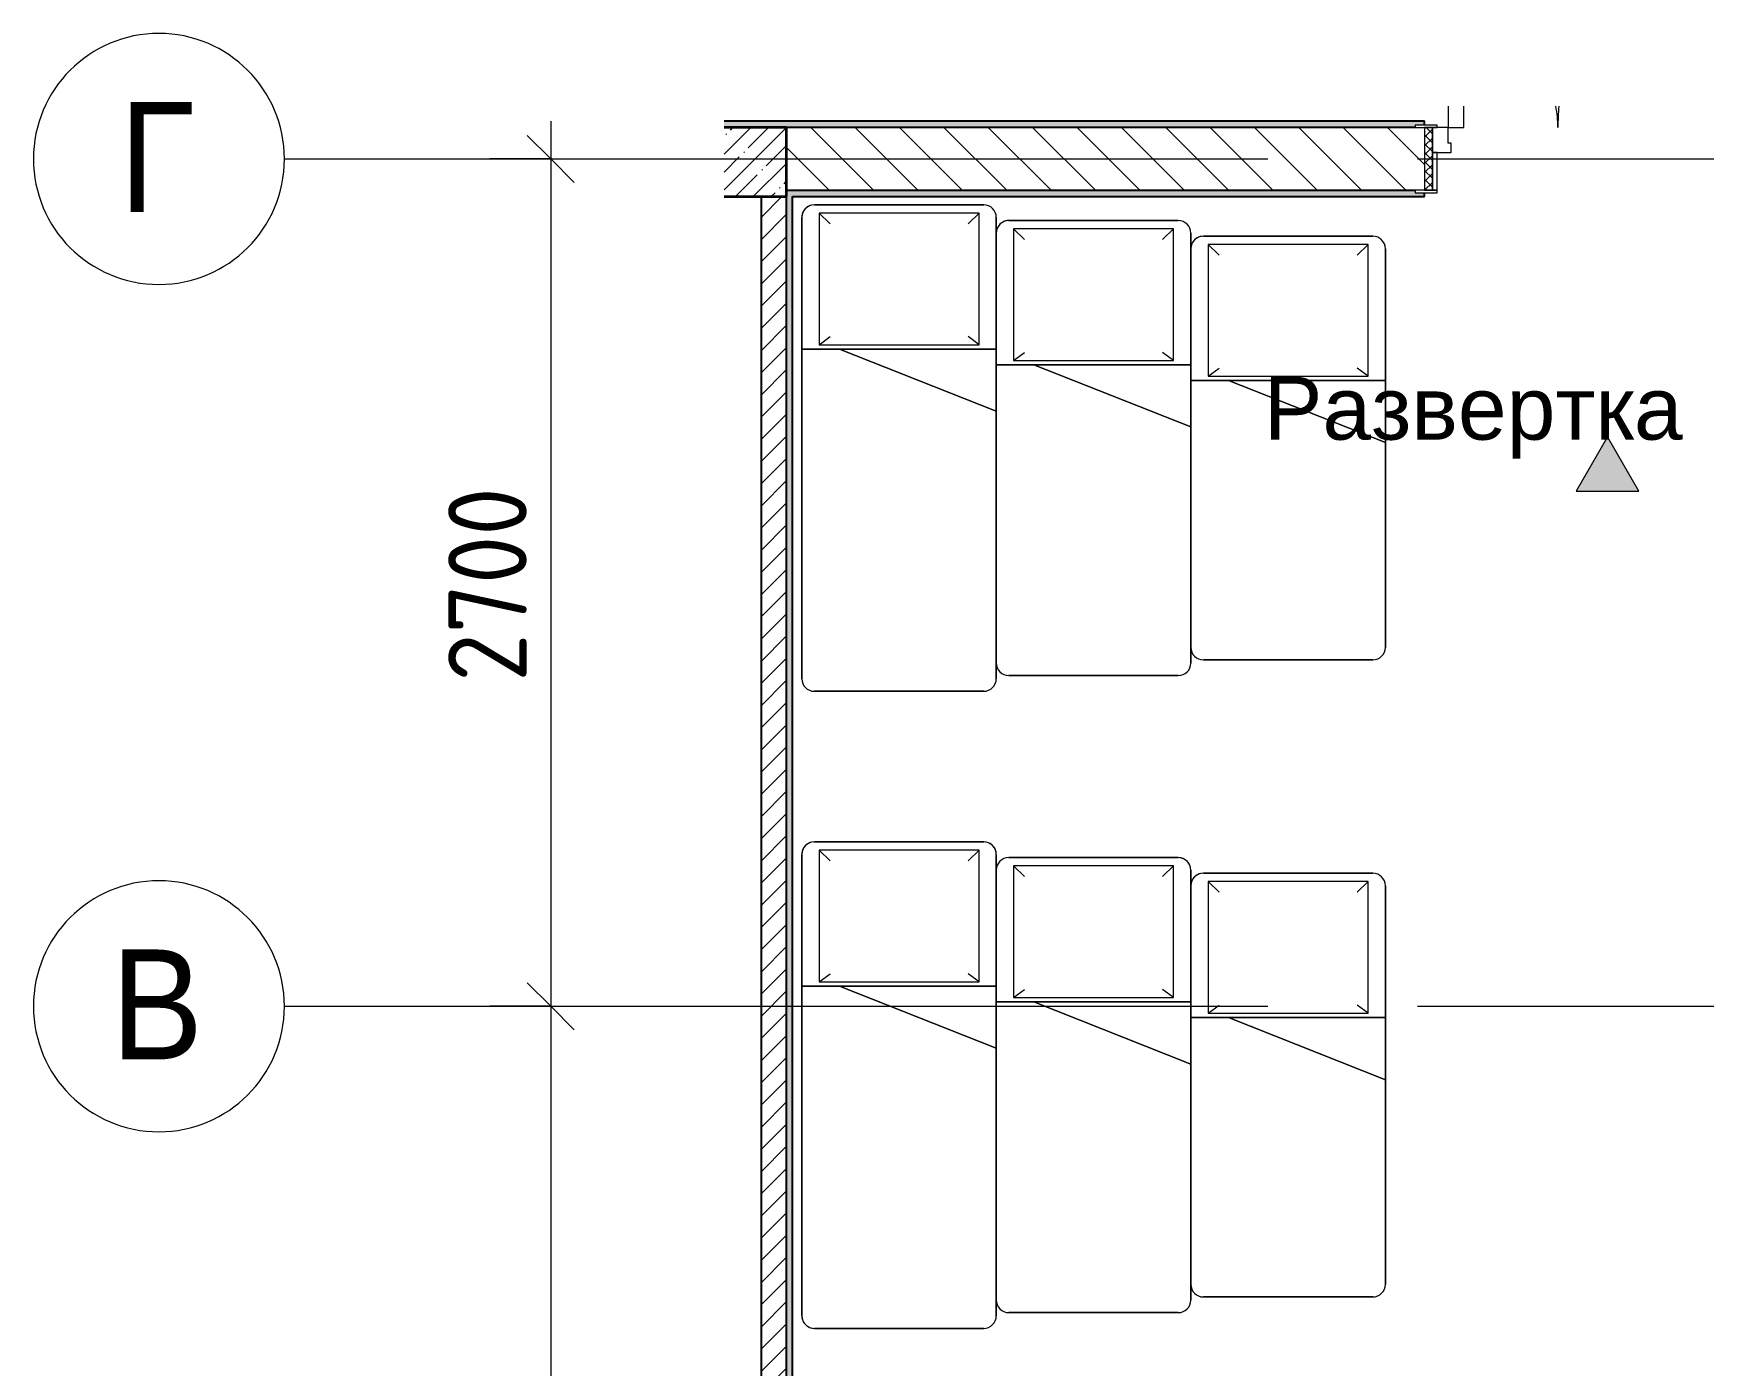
# Model space of a CAD drawing. Header units: millimetres. Extents: x 855 to 55508, y -2517 to 10900.
# Drawn here: x 10007 to 15330, y 6655 to 10900 of the extents above; entities that cross this region are included whole.
import ezdxf

# ---------------------------------------------------------------- set-up
doc = ezdxf.new("R2010")
doc.units = ezdxf.units.MM
doc.linetypes.add('Осевая', pattern=[3175, 635, -476.25, 1587.5, -476.25])
for name, color, linetype, lineweight in [('A-ANNO-DIMS', 7, 'Continuous', 9), ('A-ANNO-DIMS-100', 7, 'Continuous', 9), ('A-DOOR', 7, 'Continuous', 9), ('A-DOOR-1', 7, 'Continuous', 13), ('A-DOOR-FRAM', 7, 'Continuous', 13), ('A-DOOR-FRAM-1', 7, 'Continuous', 9), ('G-ANNO-SYMB', 7, 'Continuous', 9), ('I-WALL', 7, 'Continuous', 9), ('Оси', 7, 'Continuous', 9), ('Оси-1', 7, 'Continuous', 20), ('Оси-2', 7, 'Осевая', 9)]:
    doc.layers.add(name, color=color, linetype=linetype, lineweight=lineweight)
for name, color, linetype, lineweight, true_color in [('A-WALL-1', 7, 'Continuous', 25, 0x3c3c3c), ('A-WALL-3', 7, 'Continuous', 35, 0x3c3c3c), ('A-WALL-FNSH-1', 7, 'Continuous', 13, 0x3c3c3c), ('I-FURN-1', 7, 'Continuous', 9, 0xf0f0f0)]:
    doc.layers.add(name, color=color, linetype=linetype, lineweight=lineweight, true_color=true_color)
doc.styles.add('Arial', font='arial.ttf', dxfattribs={"width": 0.9, "height": 350})
doc.styles.add('Arial_1', font='arial.ttf', dxfattribs={"height": 200})
doc.styles.add('ISOCPEUR_1', font='isocpeur.ttf', dxfattribs={"width": 0.9, "height": 250})
doc.dimstyles.new('ISO-2_5_0_9К_БОЛЬШОЙ', dxfattribs={"dimscale": 304.8, "dimtxt": 248.995294, "dimasz": 0.492126, "dimexe": 0.393701, "dimexo": 0.984252, "dimgap": 0, "dimtad": 1, "dimdec": 0, "dimrnd": 10, "dimzin": 0, "dimdsep": 46, "dimtxsty": 'ISOCPEUR_1', "dimblk1": 'OBLIQUE', "dimblk2": 'OBLIQUE', "dimsah": 1, "dimcen": 0.09, "dimdle": 0.393701, "dimazin": 0, "dimtfac": 1, "dimtdec": 4, "dimtix": 1, "dimtmove": 0, "dimatfit": 3, "dimfxl": 1, "dimtvp": 1, "dimtolj": 1, "dimtzin": 0, "dimarcsym": 2})
pattern_1 = [(0, (-89204.228, 0), (121.92, 30.48), [10.058, -81.382, 10.058, -81.382, -487.68]), (0, (-89204.228, 0), (121.92, 30.48), [-182.88, 10.058, -172.822, 10.058, -81.382, -213.36]), (0, (-89204.228, 0), (121.92, 30.48), [-457.2, 10.058, -50.902, 10.058, -142.342]), (120, (-89158.508, 15.24), (-87.356454, 90.345817), [10.058, -81.382, 10.058, -81.382, -487.68]), (120, (-89158.508, 15.24), (-87.356454, 90.345817), [-182.88, 10.058, -172.822, 10.058, -81.382, -213.36]), (120, (-89158.508, 15.24), (-87.356454, 90.345817), [-457.2, 10.058, -50.902, 10.058, -142.342]), (240, (-89143.268, 76.2), (-34.563546, -120.825817), [10.058, -81.382, 10.058, -81.382, -487.68]), (240, (-89143.268, 76.2), (-34.563546, -120.825817), [-182.88, 10.058, -172.822, 10.058, -81.382, -213.36]), (240, (-89143.268, 76.2), (-34.563546, -120.825817), [-457.2, 10.058, -50.902, 10.058, -142.342])]

# ---------------------------------------------------------------- blocks, each defined once
blk = doc.blocks.new('110_Дверь_СКБ_2Ст - Д-6_л__ ДОО_Дв_1450x2100h_Дверь из раздевальной в коридор-25835678-План разверток пом_ 1_68_ Этаж 1')
at = {"layer": 'A-DOOR'}
h = blk.add_hatch(dxfattribs=at)
h.set_pattern_fill('FP_5', color=256, style=0, pattern_type=2)
h.set_pattern_definition([(135, (1576.41, 164.685), (-14.14214, -14.14214), []), (225, (1576.41, 164.685), (14.14214, -14.14214), [])])
h.paths.add_polyline_path([(737.5, -100), (737.5, 100), (712.5, 100), (712.5, -100)])
at = {"layer": 'A-DOOR-FRAM-1'}
h = blk.add_hatch(dxfattribs=at)
h.set_pattern_fill('FP_6', color=256, style=0, pattern_type=2)
h.set_pattern_definition([(45, (-546.384, 164.685), (-14.1421, 14.1421), []), (135, (-546.384, 164.685), (-14.1421, -14.1421), [])])
h.paths.add_polyline_path([(-687.5, -100), (-687.5, 100), (-712.5, 100), (-712.5, -100)])
at = {"layer": 'A-DOOR'}
for centre, radius, start, end in [((-637.5, 100), 350, 360, 11.2137), ((662.5, 100), 950, 175.8915, 180)]:
    blk.add_arc(centre, radius, start, end, dxfattribs=at)
at = {"layer": 'A-DOOR-1'}
for p, q in [((-637.5, 167.9), (-637.5, 100)), ((-587.5, 100), (-587.5, 167.9)), ((612.5, 167.9), (612.5, 100)), ((662.5, 100), (662.5, 167.9)), ((-637.5, 100), (-587.5, 100)), ((612.5, 100), (662.5, 100))]:
    blk.add_line(p, q, dxfattribs=at)
at = {"layer": 'A-DOOR-FRAM'}
for p, q in [((-672.5, 108), (-742.5, 108)), ((-742.5, 108), (-742.5, 100)), ((-672.5, 100), (-672.5, 108)), ((767.5, 108), (697.5, 108)), ((697.5, 108), (697.5, 100)), ((767.5, 100), (767.5, 108)), ((-742.5, 100), (-672.5, 100)), ((-687.5, 100), (-712.5, 100)), ((-712.5, 100), (-712.5, -100)), ((-637.5, 100), (-687.5, 100)), ((-687.5, 100), (-687.5, 20)), ((-687.5, -100), (-687.5, 100)), ((-637.5, 50), (-637.5, 100)), ((662.5, 100), (662.5, 50)), ((712.5, 100), (662.5, 100)), ((697.5, 100), (767.5, 100)), ((712.5, 20), (712.5, 100)), ((737.5, 100), (712.5, 100)), ((712.5, 100), (712.5, -100)), ((737.5, -100), (737.5, 100)), ((-687.5, 20), (-627.5, 20)), ((-672.5, 20), (-687.5, 20)), ((-687.5, 20), (-687.5, -100)), ((-672.5, -100), (-672.5, 20)), ((-627.5, 50), (-637.5, 50)), ((-627.5, 20), (-627.5, 50)), ((662.5, 50), (652.5, 50)), ((652.5, 50), (652.5, 20)), ((652.5, 20), (712.5, 20)), ((712.5, 20), (697.5, 20)), ((697.5, 20), (697.5, -100)), ((712.5, -100), (712.5, 20)), ((-672.5, -100), (-742.5, -100)), ((-742.5, -100), (-742.5, -108)), ((-712.5, -100), (-687.5, -100)), ((-687.5, -100), (-672.5, -100)), ((-672.5, -108), (-672.5, -100)), ((697.5, -100), (712.5, -100)), ((767.5, -100), (697.5, -100)), ((697.5, -100), (697.5, -108)), ((712.5, -100), (737.5, -100)), ((767.5, -108), (767.5, -100)), ((-742.5, -108), (-672.5, -108)), ((697.5, -108), (767.5, -108))]:
    blk.add_line(p, q, dxfattribs=at)
blk = doc.blocks.new('Bed - Small Sizes - 1_118-25585773-План разверток пом_ 1_68_ Этаж 1')
at = {"layer": 'I-FURN-1'}
for p, q in [((247.3, 0), (-292.7, 0)), ((-292.7, 0), (247.3, 0)), ((247.3, 0), (-292.7, 0)), ((-292.7, 0), (247.3, 0)), ((-332.7, -40), (-332.7, -460)), ((-332.7, -460), (-332.7, -40)), ((-332.7, -40), (-332.7, -460)), ((-332.7, -460), (-332.7, -40)), ((-277.5, -26.2), (-242.7, -60)), ((232.5, -26.2), (-277.5, -26.2)), ((-277.5, -26.2), (-277.5, -446.2)), ((232.5, -26.2), (-277.5, -26.2)), ((-277.5, -26.2), (-277.5, -446.2)), ((232.5, -26.2), (197.3, -60)), ((232.5, -446.2), (232.5, -26.2)), ((232.5, -446.2), (232.5, -26.2)), ((287.3, -460), (287.3, -40)), ((287.3, -40), (287.3, -90)), ((287.3, -90), (287.3, -40)), ((287.3, -40), (287.3, -90)), ((287.3, -90), (287.3, -460)), ((287.3, -510), (287.3, -90)), ((287.3, -90), (287.3, -510)), ((-277.5, -446.2), (-242.7, -420)), ((232.5, -446.2), (197.3, -420)), ((-332.7, -460), (-212.7, -460)), ((-212.7, -460), (-332.7, -460)), ((-332.7, -460), (-332.7, -1510)), ((-332.7, -1510), (-332.7, -460)), ((-332.7, -460), (-212.7, -460)), ((-277.5, -446.2), (232.5, -446.2)), ((-277.5, -446.2), (232.5, -446.2)), ((-212.7, -460), (287.3, -460)), ((287.3, -460), (-212.7, -460)), ((287.3, -460), (-212.7, -460)), ((-212.7, -460), (287.3, -657.7)), ((287.3, -657.7), (-212.7, -460)), ((-212.7, -460), (287.3, -460)), ((-212.7, -460), (287.3, -657.7)), ((-212.7, -460), (287.3, -460)), ((287.3, -657.7), (287.3, -460)), ((287.3, -460), (287.3, -510)), ((287.3, -510), (287.3, -657.7)), ((287.3, -657.7), (287.3, -510)), ((287.3, -510), (287.3, -657.7)), ((287.3, -1510), (287.3, -657.7)), ((287.3, -657.7), (287.3, -1460)), ((287.3, -1460), (287.3, -1510)), ((-292.7, -1550), (247.3, -1550)), ((247.3, -1550), (-292.7, -1550))]:
    blk.add_line(p, q, dxfattribs=at)
for centre, start, end in [((-292.7, -40), 90, 180), ((-292.7, -40), 90, 165), ((247.3, -40), 360, 90), ((247.3, -40), 0, 90), ((-292.7, -40), 90, 180), ((-292.7, -40), 90, 180), ((-292.7, -40), 165, 180), ((247.3, -40), 60, 90), ((247.3, -40), 0, 90), ((247.3, -40), 15, 60), ((247.3, -40), 0, 15), ((-292.7, -1510), 180, 270), ((-292.7, -1510), 180, 195), ((-292.7, -1510), 195, 225), ((-292.7, -1510), 225, 255), ((247.3, -1510), 270, 360), ((247.3, -1510), 270, 0), ((-292.7, -1510), 255, 270)]:
    blk.add_arc(centre, 40, start, end, dxfattribs=at)
blk = doc.blocks.new('Bed - Small Sizes - Single 5-25585953-План разверток пом_ 1_68_ Этаж 1')
at = {"layer": 'I-FURN-1'}
for p, q in [((247.3, 0), (-292.7, 0)), ((-292.7, 0), (247.3, 0)), ((247.3, 0), (-292.7, 0)), ((-292.7, 0), (247.3, 0)), ((-332.7, -40), (-332.7, -410)), ((-332.7, -460), (-332.7, -40)), ((-332.7, -40), (-332.7, -460)), ((-332.7, -460), (-332.7, -40)), ((-277.5, -26.2), (-242.7, -60)), ((232.5, -26.2), (-277.5, -26.2)), ((-277.5, -26.2), (-277.5, -446.2)), ((232.5, -26.2), (-277.5, -26.2)), ((-277.5, -26.2), (-277.5, -446.2)), ((232.5, -26.2), (197.3, -60)), ((232.5, -446.2), (232.5, -26.2)), ((232.5, -446.2), (232.5, -26.2)), ((287.3, -460), (287.3, -40)), ((287.3, -40), (287.3, -90)), ((287.3, -90), (287.3, -40)), ((287.3, -40), (287.3, -90)), ((287.3, -90), (287.3, -460)), ((287.3, -510), (287.3, -90)), ((287.3, -90), (287.3, -510)), ((-332.7, -410), (-332.7, -460)), ((-277.5, -446.2), (-242.7, -420)), ((232.5, -446.2), (197.3, -420)), ((-332.7, -460), (-212.7, -460)), ((-212.7, -460), (-332.7, -460)), ((-332.7, -460), (-332.7, -607.7)), ((-332.7, -607.7), (-332.7, -460)), ((-332.7, -460), (-212.7, -460)), ((-277.5, -446.2), (232.5, -446.2)), ((-277.5, -446.2), (232.5, -446.2)), ((-212.7, -460), (287.3, -460)), ((287.3, -460), (-212.7, -460)), ((287.3, -460), (-212.7, -460)), ((-212.7, -460), (287.3, -657.7)), ((287.3, -657.7), (-212.7, -460)), ((-212.7, -460), (287.3, -460)), ((-212.7, -460), (287.3, -657.7)), ((-212.7, -460), (287.3, -460)), ((287.3, -657.7), (287.3, -460)), ((287.3, -460), (287.3, -510)), ((287.3, -510), (287.3, -657.7)), ((287.3, -657.7), (287.3, -510)), ((287.3, -510), (287.3, -657.7)), ((-332.7, -607.7), (-332.7, -1410)), ((-332.7, -1410), (-332.7, -607.7)), ((287.3, -1410), (287.3, -657.7)), ((287.3, -657.7), (287.3, -1360)), ((287.3, -1360), (287.3, -1410)), ((-292.7, -1450), (247.3, -1450)), ((247.3, -1450), (-292.7, -1450))]:
    blk.add_line(p, q, dxfattribs=at)
for centre, start, end in [((-292.7, -40), 90, 180), ((-292.7, -40), 90, 180), ((247.3, -40), 360, 90), ((247.3, -40), 0, 90), ((-292.7, -40), 90, 180), ((-292.7, -40), 90, 180), ((247.3, -40), 0, 90), ((247.3, -40), 75, 90), ((247.3, -40), 0, 75), ((-292.7, -1410), 180, 270), ((-292.7, -1410), 180, 270), ((247.3, -1410), 270, 0), ((247.3, -1410), 270, 0)]:
    blk.add_arc(centre, 40, start, end, dxfattribs=at)
blk = doc.blocks.new('Bed - Small Sizes - Single 6-25586073-План разверток пом_ 1_68_ Этаж 1')
at = {"layer": 'I-FURN-1'}
for p, q in [((247.3, 0), (-292.7, 0)), ((-292.7, 0), (247.3, 0)), ((247.3, 0), (-292.7, 0)), ((-292.7, 0), (247.3, 0)), ((-332.7, -40), (-332.7, -410)), ((-332.7, -460), (-332.7, -40)), ((-332.7, -40), (-332.7, -460)), ((-332.7, -460), (-332.7, -40)), ((-277.5, -26.2), (-242.7, -60)), ((232.5, -26.2), (-277.5, -26.2)), ((-277.5, -26.2), (-277.5, -446.2)), ((232.5, -26.2), (-277.5, -26.2)), ((-277.5, -26.2), (-277.5, -446.2)), ((232.5, -26.2), (197.3, -60)), ((232.5, -446.2), (232.5, -26.2)), ((232.5, -446.2), (232.5, -26.2)), ((287.3, -460), (287.3, -40)), ((287.3, -40), (287.3, -460)), ((287.3, -657.7), (287.3, -40)), ((287.3, -40), (287.3, -657.7)), ((-332.7, -410), (-332.7, -460)), ((-277.5, -446.2), (-242.7, -420)), ((232.5, -446.2), (197.3, -420)), ((-332.7, -460), (-212.7, -460)), ((-212.7, -460), (-332.7, -460)), ((-332.7, -460), (-332.7, -607.7)), ((-332.7, -607.7), (-332.7, -460)), ((-332.7, -460), (-212.7, -460)), ((-277.5, -446.2), (232.5, -446.2)), ((-277.5, -446.2), (232.5, -446.2)), ((-212.7, -460), (287.3, -460)), ((287.3, -460), (-212.7, -460)), ((287.3, -460), (-212.7, -460)), ((-212.7, -460), (287.3, -657.7)), ((287.3, -657.7), (-212.7, -460)), ((-212.7, -460), (287.3, -460)), ((-212.7, -460), (287.3, -657.7)), ((-212.7, -460), (287.3, -460)), ((287.3, -657.7), (287.3, -460)), ((287.3, -460), (287.3, -657.7)), ((-332.7, -607.7), (-332.7, -1310)), ((-332.7, -1310), (-332.7, -607.7)), ((287.3, -1310), (287.3, -657.7)), ((287.3, -657.7), (287.3, -1310)), ((-292.7, -1350), (247.3, -1350)), ((247.3, -1350), (-292.7, -1350))]:
    blk.add_line(p, q, dxfattribs=at)
for centre, start, end in [((-292.7, -40), 90, 180), ((-292.7, -40), 90, 180), ((247.3, -40), 360, 90), ((247.3, -40), 0, 90), ((-292.7, -40), 90, 180), ((-292.7, -40), 165, 180), ((-292.7, -40), 90, 165), ((247.3, -40), 0, 90), ((247.3, -40), 0, 90), ((-292.7, -1310), 180, 270), ((-292.7, -1310), 180, 270), ((247.3, -1310), 270, 0), ((247.3, -1310), 270, 0)]:
    blk.add_arc(centre, 40, start, end, dxfattribs=at)
blk = doc.blocks.new('Bed - Small Sizes - 1_118-V7-План разверток пом_ 1_68_ Этаж 1')
at = {"layer": 'I-FURN-1'}
for p, q in [((247.3, 0), (-292.7, 0)), ((-292.7, 0), (247.3, 0)), ((247.3, 0), (-292.7, 0)), ((-292.7, 0), (247.3, 0)), ((-332.7, -40), (-332.7, -460)), ((-332.7, -460), (-332.7, -40)), ((-332.7, -40), (-332.7, -460)), ((-332.7, -460), (-332.7, -40)), ((-277.5, -26.2), (-242.7, -60)), ((232.5, -26.2), (-277.5, -26.2)), ((-277.5, -26.2), (-277.5, -446.2)), ((232.5, -26.2), (-277.5, -26.2)), ((-277.5, -26.2), (-277.5, -446.2)), ((232.5, -26.2), (197.3, -60)), ((232.5, -446.2), (232.5, -26.2)), ((232.5, -446.2), (232.5, -26.2)), ((287.3, -460), (287.3, -40)), ((287.3, -40), (287.3, -90)), ((287.3, -90), (287.3, -40)), ((287.3, -40), (287.3, -90)), ((287.3, -90), (287.3, -460)), ((287.3, -510), (287.3, -90)), ((287.3, -90), (287.3, -510)), ((-277.5, -446.2), (-242.7, -420)), ((232.5, -446.2), (197.3, -420)), ((-332.7, -460), (-212.7, -460)), ((-212.7, -460), (-332.7, -460)), ((-332.7, -460), (-332.7, -1510)), ((-332.7, -1510), (-332.7, -460)), ((-332.7, -460), (-212.7, -460)), ((-277.5, -446.2), (232.5, -446.2)), ((-277.5, -446.2), (232.5, -446.2)), ((-212.7, -460), (287.3, -460)), ((287.3, -460), (-212.7, -460)), ((287.3, -460), (-212.7, -460)), ((-212.7, -460), (287.3, -657.7)), ((287.3, -657.7), (-212.7, -460)), ((-212.7, -460), (287.3, -460)), ((-212.7, -460), (287.3, -657.7)), ((-212.7, -460), (287.3, -460)), ((287.3, -657.7), (287.3, -460)), ((287.3, -460), (287.3, -510)), ((287.3, -510), (287.3, -657.7)), ((287.3, -657.7), (287.3, -510)), ((287.3, -510), (287.3, -657.7)), ((287.3, -1510), (287.3, -657.7)), ((287.3, -657.7), (287.3, -1460)), ((287.3, -1460), (287.3, -1510)), ((-292.7, -1550), (247.3, -1550)), ((247.3, -1550), (-292.7, -1550))]:
    blk.add_line(p, q, dxfattribs=at)
for centre, start, end in [((-292.7, -40), 90, 180), ((-292.7, -40), 90, 180), ((247.3, -40), 360, 90), ((247.3, -40), 0, 90), ((-292.7, -40), 90, 180), ((-292.7, -40), 165, 180), ((-292.7, -40), 90, 165), ((247.3, -40), 0, 90), ((247.3, -40), 0, 90), ((-292.7, -1510), 180, 270), ((-292.7, -1510), 180, 270), ((247.3, -1510), 270, 360), ((247.3, -1510), 270, 0)]:
    blk.add_arc(centre, 40, start, end, dxfattribs=at)
blk = doc.blocks.new('Bed - Small Sizes - Single 5-V8-План разверток пом_ 1_68_ Этаж 1')
at = {"layer": 'I-FURN-1'}
for p, q in [((247.3, 0), (-292.7, 0)), ((-292.7, 0), (247.3, 0)), ((247.3, 0), (-292.7, 0)), ((-292.7, 0), (247.3, 0)), ((-332.7, -40), (-332.7, -410)), ((-332.7, -460), (-332.7, -40)), ((-332.7, -40), (-332.7, -460)), ((-332.7, -460), (-332.7, -40)), ((-277.5, -26.2), (-242.7, -60)), ((232.5, -26.2), (-277.5, -26.2)), ((-277.5, -26.2), (-277.5, -446.2)), ((232.5, -26.2), (-277.5, -26.2)), ((-277.5, -26.2), (-277.5, -446.2)), ((232.5, -26.2), (197.3, -60)), ((232.5, -446.2), (232.5, -26.2)), ((232.5, -446.2), (232.5, -26.2)), ((287.3, -460), (287.3, -40)), ((287.3, -40), (287.3, -90)), ((287.3, -90), (287.3, -40)), ((287.3, -40), (287.3, -90)), ((287.3, -90), (287.3, -460)), ((287.3, -510), (287.3, -90)), ((287.3, -90), (287.3, -510)), ((-332.7, -410), (-332.7, -460)), ((-277.5, -446.2), (-242.7, -420)), ((232.5, -446.2), (197.3, -420)), ((-332.7, -460), (-212.7, -460)), ((-212.7, -460), (-332.7, -460)), ((-332.7, -460), (-332.7, -607.7)), ((-332.7, -607.7), (-332.7, -460)), ((-332.7, -460), (-212.7, -460)), ((-277.5, -446.2), (232.5, -446.2)), ((-277.5, -446.2), (232.5, -446.2)), ((-212.7, -460), (287.3, -460)), ((287.3, -460), (-212.7, -460)), ((287.3, -460), (-212.7, -460)), ((-212.7, -460), (287.3, -657.7)), ((287.3, -657.7), (-212.7, -460)), ((-212.7, -460), (287.3, -460)), ((-212.7, -460), (287.3, -657.7)), ((-212.7, -460), (287.3, -460)), ((287.3, -657.7), (287.3, -460)), ((287.3, -460), (287.3, -510)), ((287.3, -510), (287.3, -657.7)), ((287.3, -657.7), (287.3, -510)), ((287.3, -510), (287.3, -657.7)), ((-332.7, -607.7), (-332.7, -1410)), ((-332.7, -1410), (-332.7, -607.7)), ((287.3, -1410), (287.3, -657.7)), ((287.3, -657.7), (287.3, -1360)), ((287.3, -1360), (287.3, -1410)), ((-292.7, -1450), (247.3, -1450)), ((247.3, -1450), (-292.7, -1450))]:
    blk.add_line(p, q, dxfattribs=at)
for centre, start, end in [((-292.7, -40), 90, 180), ((-292.7, -40), 90, 180), ((247.3, -40), 360, 90), ((247.3, -40), 0, 90), ((-292.7, -40), 90, 180), ((-292.7, -40), 105, 180), ((-292.7, -40), 90, 105), ((247.3, -40), 0, 90), ((247.3, -40), 0, 90), ((-292.7, -1410), 180, 270), ((-292.7, -1410), 180, 270), ((247.3, -1410), 270, 0), ((247.3, -1410), 270, 0)]:
    blk.add_arc(centre, 40, start, end, dxfattribs=at)
blk = doc.blocks.new('Bed - Small Sizes - Single 6-V9-План разверток пом_ 1_68_ Этаж 1')
at = {"layer": 'I-FURN-1'}
for p, q in [((247.3, 0), (-292.7, 0)), ((-292.7, 0), (247.3, 0)), ((247.3, 0), (-292.7, 0)), ((-292.7, 0), (247.3, 0)), ((-332.7, -40), (-332.7, -410)), ((-332.7, -460), (-332.7, -40)), ((-332.7, -40), (-332.7, -460)), ((-332.7, -460), (-332.7, -40)), ((-277.5, -26.2), (-242.7, -60)), ((232.5, -26.2), (-277.5, -26.2)), ((-277.5, -26.2), (-277.5, -446.2)), ((232.5, -26.2), (-277.5, -26.2)), ((-277.5, -26.2), (-277.5, -446.2)), ((232.5, -26.2), (197.3, -60)), ((232.5, -446.2), (232.5, -26.2)), ((232.5, -446.2), (232.5, -26.2)), ((287.3, -460), (287.3, -40)), ((287.3, -40), (287.3, -460)), ((287.3, -657.7), (287.3, -40)), ((287.3, -40), (287.3, -657.7)), ((-332.7, -410), (-332.7, -460)), ((-277.5, -446.2), (-242.7, -420)), ((232.5, -446.2), (197.3, -420)), ((-332.7, -460), (-212.7, -460)), ((-212.7, -460), (-332.7, -460)), ((-332.7, -460), (-332.7, -607.7)), ((-332.7, -607.7), (-332.7, -460)), ((-332.7, -460), (-212.7, -460)), ((-277.5, -446.2), (232.5, -446.2)), ((-277.5, -446.2), (232.5, -446.2)), ((-212.7, -460), (287.3, -460)), ((287.3, -460), (-212.7, -460)), ((287.3, -460), (-212.7, -460)), ((-212.7, -460), (287.3, -657.7)), ((287.3, -657.7), (-212.7, -460)), ((-212.7, -460), (287.3, -460)), ((-212.7, -460), (287.3, -657.7)), ((-212.7, -460), (287.3, -460)), ((287.3, -657.7), (287.3, -460)), ((287.3, -460), (287.3, -657.7)), ((-332.7, -607.7), (-332.7, -1310)), ((-332.7, -1310), (-332.7, -607.7)), ((287.3, -1310), (287.3, -657.7)), ((287.3, -657.7), (287.3, -1310)), ((-292.7, -1350), (247.3, -1350)), ((247.3, -1350), (-292.7, -1350))]:
    blk.add_line(p, q, dxfattribs=at)
for centre, start, end in [((-292.7, -40), 90, 180), ((-292.7, -40), 90, 180), ((247.3, -40), 360, 90), ((247.3, -40), 0, 90), ((-292.7, -40), 90, 180), ((-292.7, -40), 165, 180), ((-292.7, -40), 105, 165), ((-292.7, -40), 90, 105), ((247.3, -40), 0, 90), ((247.3, -40), 0, 90), ((-292.7, -1310), 180, 270), ((-292.7, -1310), 180, 270), ((247.3, -1310), 270, 0), ((247.3, -1310), 270, 0)]:
    blk.add_arc(centre, 40, start, end, dxfattribs=at)
blk = doc.blocks.new('Ось сетки - D8-29747960-План разверток пом_ 1_68_ Этаж 1')
at = {"layer": 'Оси-1'}
for start, end in [(360, 180), (180, 360)]:
    blk.add_arc((0, 0), 4, start, end, dxfattribs=at)
blk = doc.blocks.new('DIMBLOCK2-План разверток пом_ 1_68_ Этаж 1')
at = {"layer": 'A-ANNO-DIMS-100'}
for p, q in [((11655.3, 10620), (11655.3, 7800)), ((11461.4, 10500), (11775.3, 10500)), ((11655.3, 10500), (11461.4, 10500)), ((11461.4, 7800), (11775.3, 7800)), ((11655.3, 7800), (11461.4, 7800))]:
    blk.add_line(p, q, dxfattribs=at)
at = {"layer": 'A-ANNO-DIMS-100', "lineweight": 20}
for p, q in [((11655.3, 10500), (11580.3, 10575)), ((11655.3, 10500), (11730.3, 10425)), ((11655.3, 7800), (11580.3, 7875)), ((11655.3, 7800), (11730.3, 7725))]:
    blk.add_line(p, q, dxfattribs=at)
at = {"layer": 'A-ANNO-DIMS-100', "color": 0, "insert": (11328.7, 8834), "char_height": 250, "width": 758.478, "attachment_point": 1, "rotation": 90, "line_spacing_factor": 1.149209, "style": 'ISOCPEUR_1'}
blk.add_mtext('2700', dxfattribs=at)
blk = doc.blocks.new('_Oblique')
at = {"color": 0, "linetype": 'ByBlock', "lineweight": -2}
blk.add_line((-0.5, -0.5), (0.5, 0.5), dxfattribs=at)
blk = doc.blocks.new('DIMBLOCK3-План разверток пом_ 1_68_ Этаж 1')
at = {"layer": 'A-ANNO-DIMS-100', "lineweight": 20}
for p, q in [((11655.3, 7800), (11580.3, 7875)), ((11655.3, 7800), (11730.3, 7725)), ((11655.3, 3600), (11580.3, 3675)), ((11655.3, 3600), (11730.3, 3525))]:
    blk.add_line(p, q, dxfattribs=at)
at = {"layer": 'A-ANNO-DIMS-100'}
for p, q in [((11461.4, 7800), (11775.3, 7800)), ((11655.3, 7800), (11461.4, 7800)), ((11655.3, 7800), (11655.3, 3600)), ((11461.4, 3600), (11775.3, 3600)), ((11655.3, 3600), (11461.4, 3600))]:
    blk.add_line(p, q, dxfattribs=at)
at = {"layer": 'A-ANNO-DIMS-100', "color": 0, "insert": (11328.7, 5372), "char_height": 250, "width": 787.208, "attachment_point": 1, "rotation": 90, "line_spacing_factor": 1.149209, "style": 'ISOCPEUR_1'}
blk.add_mtext('4200', dxfattribs=at)
blk = doc.blocks.new('Фасад - Марка фасада_Указатель-25386507-План разверток пом_ 1_68_ Этаж 1')
at = {"layer": 'G-ANNO-SYMB'}
blk.add_hatch(color=256, dxfattribs=at).paths.add_polyline_path([(-1, 0), (0, 1.732), (1, 0), (0, 0)])
for p, q in [((0, 1.732), (-1, 0)), ((1, 0), (0, 1.732)), ((-1, 0), (0, 0)), ((0, 0), (1, 0))]:
    blk.add_line(p, q, dxfattribs=at)

msp = doc.modelspace()

# ---------------------------------------------------------------- hatches: boundary and pattern name
at = {"layer": 'I-WALL'}
h = msp.add_hatch(dxfattribs=at)
h.set_pattern_fill('FP_8', color=256, style=0, pattern_type=2)
h.set_pattern_definition(pattern_1)
h.paths.add_polyline_path([(18266.5, 10600), (18266.5, 10620), (15890.8, 10620), (15890.8, 10608), (15920.8, 10608), (15920.8, 10600), (16751.9, 10600)])
h.paths.add_polyline_path([(14410.8, 10600), (14410.8, 10608), (14440.8, 10608), (14440.8, 10620), (12208.2, 10620), (12208.2, 10600), (13722.8, 10600)])
h = msp.add_hatch(dxfattribs=at)
h.set_pattern_fill('FP_4', color=256, style=0, pattern_type=2)
h.set_pattern_definition([(45, (-89204.23, 0), (-57.024626, 57.024626), []), (45, (-89147.2, 0), (-57.024626, 57.024626), [100.806, -20.161, 3.353, -16.808])])
h.paths.add_polyline_path([(12405.8, 10380), (12405.8, 10600), (12208.2, 10600), (12208.2, 10380)])
h = msp.add_hatch(dxfattribs=at)
h.set_pattern_fill('FP_7', color=256, style=0, pattern_type=2)
h.set_pattern_definition([(135, (-89204.23, 0), (-70.71068, -70.71068), [])])
h.paths.add_polyline_path([(17925.8, 10400), (17925.8, 10600), (15890.8, 10600), (15890.8, 10400), (16751.9, 10400)])
h.paths.add_polyline_path([(14410.8, 10400), (14440.8, 10400), (14440.8, 10600), (12405.8, 10600), (12405.8, 10400), (13722.8, 10400)])
h = msp.add_hatch(dxfattribs=at)
h.set_pattern_fill('FP_8', color=256, style=0, pattern_type=2)
h.set_pattern_definition(pattern_1)
h.paths.add_polyline_path([(12425.8, 5180), (12425.8, 10400), (12405.8, 10400), (12405.8, 5180)])
h = msp.add_hatch(dxfattribs=at)
h.set_pattern_fill('FP_8', color=256, style=0, pattern_type=2)
h.set_pattern_definition(pattern_1)
h.paths.add_polyline_path([(17905.8, 10380), (17925.8, 10380), (17925.8, 10400), (15920.8, 10399.7), (15920.8, 10392), (15890.8, 10392), (15890.8, 10380), (16751.9, 10380)])
h.paths.add_polyline_path([(14410.8, 10380), (14440.8, 10380), (14440.8, 10392), (14410.8, 10392), (14410.8, 10400), (12425.8, 10400), (12425.8, 10380), (13722.8, 10380)])
h = msp.add_hatch(dxfattribs=at)
h.set_pattern_fill('FP_2', color=256, style=0, pattern_type=2)
h.set_pattern_definition([(45, (-89204.23, 0), (-35.35534, 35.35534), [])])
h.paths.add_polyline_path([(12325.8, 5400), (12405.8, 5400), (12405.8, 10380), (12325.8, 10380), (12325.8, 6542.4)])

# ---------------------------------------------------------------- linework, layer by layer
at = {"layer": 'A-WALL-1'}
for p, q in [((14440.8, 10620), (12208.2, 10620)), ((14410.8, 10600), (12405.8, 10600)), ((14440.8, 10608), (14440.8, 10620)), ((12405.8, 10400), (14410.8, 10400)), ((14440.8, 10380), (14440.8, 10392)), ((12325.8, 10380), (12325.8, 5400)), ((12405.8, 10380), (12405.8, 5400)), ((12425.8, 5180), (12425.8, 10380)), ((12425.8, 10380), (14440.8, 10380))]:
    msp.add_line(p, q, dxfattribs=at)
at = {"layer": 'A-WALL-3'}
for p, q in [((12405.8, 10600), (12208.2, 10600)), ((12405.8, 10600), (12405.8, 10380)), ((12208.2, 10380), (12405.8, 10380))]:
    msp.add_line(p, q, dxfattribs=at)
at = {"layer": 'A-WALL-FNSH-1'}
for p, q in [((14440.8, 10621), (12208.2, 10621)), ((14440.8, 10620), (14440.8, 10621)), ((12426.8, 10379), (14440.8, 10379)), ((12426.8, 5179), (12426.8, 10379)), ((14440.8, 10379), (14440.8, 10380))]:
    msp.add_line(p, q, dxfattribs=at)
at = {"layer": 'Оси'}
for p, q in [((10806.5, 10500), (13306.5, 10500)), ((10806.5, 7800), (13306.5, 7800))]:
    msp.add_line(p, q, dxfattribs=at)
at = {"layer": 'Оси-2'}
for p, q in [((13306.5, 10500), (15645.8, 10500)), ((13306.5, 7800), (15645.8, 7800))]:
    msp.add_line(p, q, dxfattribs=at)

# ---------------------------------------------------------------- block references
at = {"layer": 'A-DOOR'}
msp.add_blockref('110_Дверь_СКБ_2Ст - Д-6_л__ ДОО_Дв_1450x2100h_Дверь из раздевальной в коридор-25835678-План разверток пом_ 1_68_ Этаж 1', (15153.3, 10500), dxfattribs=at)
at = {"layer": 'G-ANNO-SYMB', "xscale": 99.99999999999993, "yscale": 99.99999999999993, "zscale": 99.99999999999993}
msp.add_blockref('Фасад - Марка фасада_Указатель-25386507-План разверток пом_ 1_68_ Этаж 1', (15023.6, 9441.7), dxfattribs=at)
at = {"layer": 'I-FURN-1'}
for name, p in [('Bed - Small Sizes - 1_118-V7-План разверток пом_ 1_68_ Этаж 1', (12788.4, 10353.7)), ('Bed - Small Sizes - Single 5-V8-План разверток пом_ 1_68_ Этаж 1', (13408.4, 10303.7)), ('Bed - Small Sizes - Single 6-V9-План разверток пом_ 1_68_ Этаж 1', (14028.4, 10253.7)), ('Bed - Small Sizes - 1_118-25585773-План разверток пом_ 1_68_ Этаж 1', (12788.4, 8323.7)), ('Bed - Small Sizes - Single 5-25585953-План разверток пом_ 1_68_ Этаж 1', (13408.4, 8273.7)), ('Bed - Small Sizes - Single 6-25586073-План разверток пом_ 1_68_ Этаж 1', (14028.4, 8223.7))]:
    msp.add_blockref(name, p, dxfattribs=at)
at = {"layer": 'Оси-1', "xscale": 99.99999999999993, "yscale": 99.99999999999993, "zscale": 99.99999999999993, "rotation": 269.9999999999994}
for p in [(10406.5, 10500), (10406.5, 7800)]:
    msp.add_blockref('Ось сетки - D8-29747960-План разверток пом_ 1_68_ Этаж 1', p, dxfattribs=at)

# ---------------------------------------------------------------- texts
at = {"layer": 'G-ANNO-SYMB', "insert": (13928.8, 9805.5), "char_height": 200, "width": 1659.493, "attachment_point": 1, "style": 'Arial_1'}
msp.add_mtext('Развертка', dxfattribs=at)
at = {"layer": 'Оси', "char_height": 350, "attachment_point": 1, "style": 'Arial'}
for s, insert, width in [('\\fArial|b0|i0|c204|p34|;\\W.9;Г', (10280.8, 10681), 295.823), ('\\fArial|b0|i0|c204|p34|;\\W.9;В', (10253.8, 7981), 360.759)]:
    msp.add_mtext(s, dxfattribs=dict(at, insert=insert, width=width))

# ---------------------------------------------------------------- dimensions: what is measured, and where the dimension line sits
at = {"layer": 'A-ANNO-DIMS'}
for base, p1, p2, override, picture, middle in [((11655.3, 7800), (11761.4, 10500), (11761.4, 7800), {"dimpost": '<>', "dimfxl": 2700}, 'DIMBLOCK2-План разверток пом_ 1_68_ Этаж 1', (11530.3, 9150)), ((11655.3, 3600), (11761.4, 7800), (11761.4, 3600), {"dimpost": '<>', "dimfxl": 4200}, 'DIMBLOCK3-План разверток пом_ 1_68_ Этаж 1', (11530.3, 5700))]:
    dim = msp.add_linear_dim(base=base, p1=p1, p2=p2, angle=90, dimstyle='ISO-2_5_0_9К_БОЛЬШОЙ', override=override, dxfattribs=at)
    dim.commit()
    dim.dimension.update_dxf_attribs({"geometry": picture, "text_midpoint": middle})

doc.saveas('drawing.dxf')
